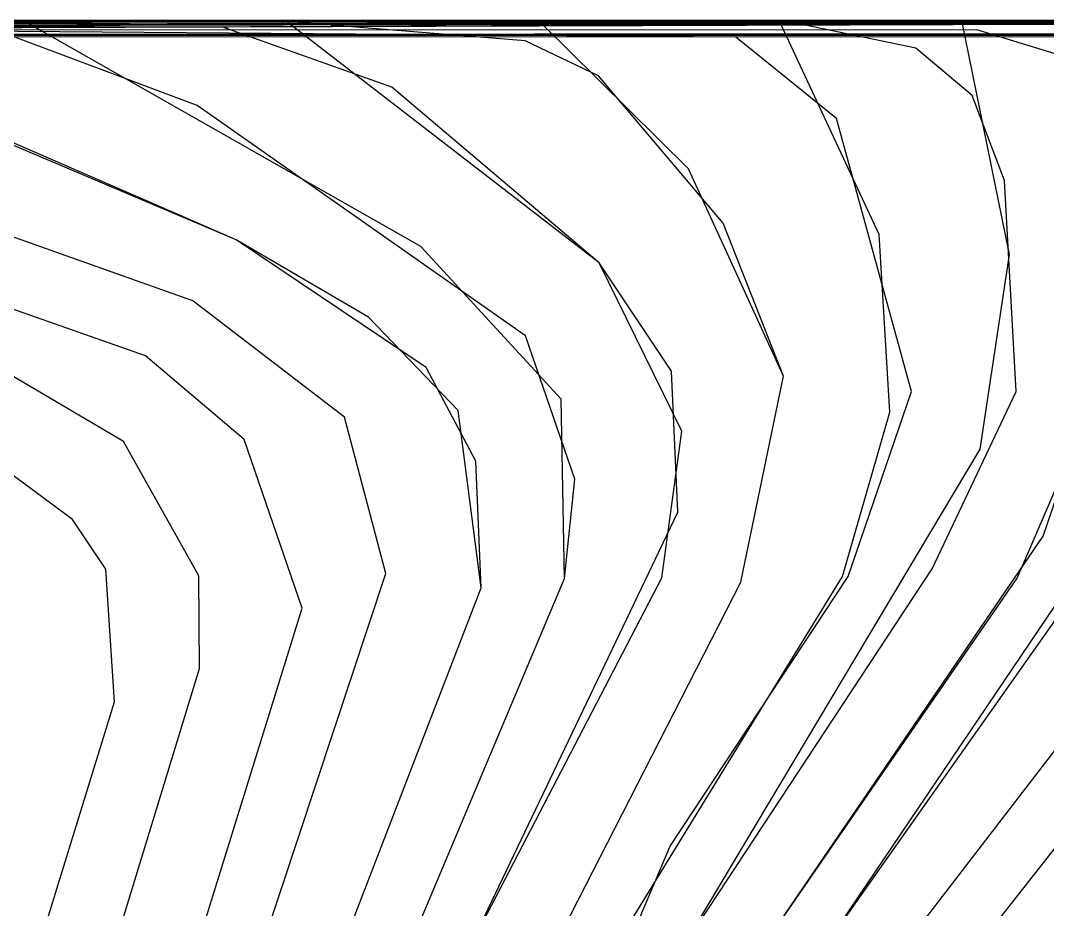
# Model space of a CAD drawing. Extents: x 104.513 to 104.5295, y 28.4567 to 28.4663.
# Drawn here: x 104.5160099 to 104.5164684, y 28.4659179 to 28.4663145 of the extents above; entities that cross this region are included whole.
import ezdxf

# ---------------------------------------------------------------- set-up
doc = ezdxf.new("R2010")
doc.units = 0
doc.header["$MEASUREMENT"] = 0
for name, color, linetype in [('Contour_Line_Intermediate', 7, 'Continuous'), ('Contour_Line_Major', 7, 'Continuous'), ('Contour_Line_Minor', 7, 'Continuous'), ('Iso-height_Area', 7, 'Continuous')]:
    doc.layers.add(name, color=color, linetype=linetype)

msp = doc.modelspace()

# ---------------------------------------------------------------- linework, layer by layer
at = {"layer": 'Contour_Line_Intermediate', "color": 0}
msp.add_polyline3d([(104.51508126, 28.46484438, 475), (104.51521859, 28.46487702, 475), (104.51546613, 28.4650208, 475), (104.515587, 28.46507199, 475), (104.51583156, 28.46510321, 475), (104.51616297, 28.46509945, 475), (104.51625366, 28.46512456, 475), (104.51630248, 28.4651615, 475), (104.51635408, 28.46529101, 475), (104.5163667, 28.46541571, 475), (104.51633172, 28.46556839, 475), (104.516234, 28.46581197, 475), (104.51624885, 28.46590252, 475), (104.51633146, 28.46606388, 475), (104.51635053, 28.46615582, 475), (104.51630812, 28.46624844, 475), (104.51624123, 28.46631454, 475)], dxfattribs=at)
at = {"layer": 'Contour_Line_Major', "color": 0}
for points in [[(104.51624838, 28.46548676, 480), (104.51621057, 28.46561202, 480), (104.51608445, 28.46581735, 480), (104.51608983, 28.4659046, 480), (104.51613572, 28.46605242, 480), (104.51610973, 28.46612754, 480), (104.51606567, 28.46616493, 480), (104.51593272, 28.46621163, 480), (104.5157757, 28.46623628, 480), (104.51563603, 28.46622701, 480), (104.51555201, 28.46618995, 480), (104.51546332, 28.46611067, 480), (104.51532812, 28.46591243, 480), (104.5150819, 28.46566118, 480)], [(104.5164838, 28.46539762, 470), (104.51638296, 28.46571299, 470), (104.51636983, 28.46579282, 470), (104.51640815, 28.46590631, 470), (104.51652678, 28.46606038, 470)]]:
    msp.add_polyline3d(points, dxfattribs=at)
at = {"layer": 'Contour_Line_Minor', "color": 0}
for points in [[(104.51508643, 28.46493623, 478), (104.51521908, 28.46496892, 478), (104.51542085, 28.46507182, 478), (104.51555148, 28.46512178, 478), (104.51571553, 28.46515454, 478), (104.51608421, 28.46519037, 478), (104.51620357, 28.46523125, 478), (104.51623964, 28.46527613, 478), (104.51629326, 28.46540155, 478), (104.51629244, 28.46548627, 478), (104.51625348, 28.4656116, 478), (104.51616245, 28.46577378, 478), (104.51614487, 28.46584627, 478), (104.51615079, 28.46589364, 478), (104.51621552, 28.46606146, 478), (104.51620523, 28.4661405, 478), (104.51616527, 28.46618213, 478), (104.51610623, 28.46621677, 478), (104.51587509, 28.46631454, 478)], [(104.51509311, 28.46478034, 473), (104.51521912, 28.46480361, 473), (104.51550249, 28.4649859, 473), (104.51563215, 28.46503479, 473), (104.51577058, 28.46505651, 473), (104.51589028, 28.46505875, 473), (104.51601366, 28.46504835, 473), (104.51620376, 28.4650082, 473), (104.51629395, 28.46502425, 473), (104.51634074, 28.46506463, 473), (104.51636941, 28.46510268, 473), (104.51639439, 28.4651843, 473), (104.51641574, 28.46531955, 473), (104.51641416, 28.46540192, 473), (104.51638089, 28.46554215, 473), (104.51629324, 28.46577588, 473), (104.51628697, 28.46583214, 473), (104.51630528, 28.46590053, 473), (104.51643839, 28.46612336, 473), (104.51645149, 28.46621017, 473), (104.51643015, 28.46631454, 473)], [(104.51510799, 28.46481226, 474), (104.51521599, 28.46483971, 474), (104.51546578, 28.46499532, 474), (104.51564014, 28.46506207, 474), (104.51586701, 28.46508242, 474), (104.51622317, 28.46505694, 474), (104.51630079, 28.46508131, 474), (104.51637657, 28.46523707, 474), (104.51639168, 28.46534596, 474), (104.51637699, 28.46548849, 474), (104.51627659, 28.46575004, 474), (104.51626162, 28.46582292, 474), (104.51627633, 28.46590267, 474), (104.51637682, 28.4660665, 474), (104.51639796, 28.46613985, 474), (104.51639327, 28.46621909, 474), (104.51634856, 28.46631454, 474)], [(104.51513345, 28.46490985, 477), (104.51521329, 28.46493839, 477), (104.51546565, 28.46507167, 477), (104.51558701, 28.46511111, 477), (104.51577137, 28.46514007, 477), (104.51612133, 28.46516141, 477), (104.51620643, 28.46519923, 477), (104.5162836, 28.46527828, 477), (104.51631571, 28.46539493, 477), (104.51630702, 28.46551227, 477), (104.5162849, 28.46559048, 477), (104.51619869, 28.46575333, 477), (104.51617597, 28.46582116, 477), (104.51618539, 28.46590561, 477), (104.51625278, 28.46606555, 477), (104.51625129, 28.46614558, 477), (104.51618862, 28.4662137, 477), (104.51601112, 28.46631454, 477)], [(104.51514418, 28.46488387, 476), (104.51521741, 28.46490734, 476), (104.51546523, 28.46504585, 476), (104.51557964, 28.46509055, 476), (104.51580016, 28.46512211, 476), (104.51613634, 28.46513103, 476), (104.51621269, 28.46514898, 476), (104.51627829, 28.46520302, 476), (104.51633046, 28.46531757, 476), (104.51634121, 28.46540532, 476), (104.51633324, 28.4654854, 476), (104.51630566, 28.46558726, 476), (104.51621269, 28.4657822, 476), (104.51620142, 28.4658367, 476), (104.51621069, 28.46590135, 476), (104.51629624, 28.46606585, 476), (104.5163051, 28.4661313, 476), (104.5162683, 28.46620637, 476), (104.51612806, 28.46631454, 476)], [(104.51532997, 28.46460655, 469), (104.51537774, 28.4647042, 469), (104.51545397, 28.46481426, 469), (104.51558139, 28.4649051, 469), (104.51575903, 28.46495564, 469), (104.51596296, 28.46495003, 469), (104.51611634, 28.46489882, 469), (104.51638971, 28.46472169, 469), (104.51650645, 28.46471656, 469), (104.51656182, 28.46475058, 469), (104.51658584, 28.46482362, 469), (104.51658407, 28.46486429, 469), (104.51651643, 28.46512304, 469), (104.51650454, 28.4654051, 469), (104.51640516, 28.46573149, 469), (104.5164019, 28.46581261, 469), (104.51643432, 28.46589772, 469), (104.51657321, 28.46607416, 469), (104.51661787, 28.46615065, 469), (104.51663578, 28.46622131, 469), (104.51663905, 28.46631454, 469)], [(104.51627141, 28.46548676, 479), (104.5162217, 28.46563386, 479), (104.51612911, 28.46578022, 479), (104.51611178, 28.46583318, 479), (104.51611861, 28.46590347, 479), (104.51617304, 28.46606778, 479), (104.51615458, 28.4661375, 479), (104.51608683, 28.46618942, 479), (104.51587647, 28.46626418, 479), (104.51572031, 28.46629107, 479), (104.5156326, 28.4662811, 479), (104.51555139, 28.46624557, 479), (104.51547876, 28.46618278, 479), (104.51530972, 28.46592721, 479), (104.5150749, 28.46567805, 479)], [(104.51622535, 28.46548676, 481), (104.51619993, 28.46558908, 481), (104.51604649, 28.46581603, 481), (104.51605005, 28.46589545, 481), (104.51608975, 28.46602536, 481), (104.51608946, 28.46606678, 481), (104.51605588, 28.46612668, 481), (104.51598839, 28.46616645, 481), (104.51584334, 28.46619991, 481), (104.51571911, 28.46620439, 481), (104.51562778, 28.46618731, 481), (104.51552052, 28.46612811, 481), (104.51534694, 28.46589828, 481), (104.51513387, 28.4656951, 481)], [(104.51620054, 28.46548676, 482), (104.51618235, 28.46557238, 482), (104.51613163, 28.46565665, 482), (104.51603795, 28.46576386, 482), (104.5160118, 28.465823, 482), (104.51602003, 28.46590735, 482), (104.5160519, 28.46601063, 482), (104.51604795, 28.46606976, 482), (104.51603306, 28.46609197, 482), (104.51595931, 28.46614649, 482), (104.51590439, 28.46616221, 482), (104.51579129, 28.46617706, 482), (104.5156619, 28.46616594, 482), (104.5155505, 28.46610692, 482), (104.51536787, 28.46588359, 482), (104.5151427, 28.46568149, 482)], [(104.51513733, 28.46470374, 471), (104.51522246, 28.46471735, 471), (104.51526996, 28.46474195, 471), (104.5154979, 28.46492249, 471), (104.51563258, 28.4649859, 471), (104.51570287, 28.46500085, 471), (104.51582582, 28.46501131, 471), (104.51598271, 28.46499961, 471), (104.51609805, 28.46496962, 471), (104.51630094, 28.46487611, 471), (104.51637723, 28.46485773, 471), (104.51644563, 28.46487791, 471), (104.51646564, 28.46493167, 471), (104.51645575, 28.46509252, 471), (104.51646488, 28.46538365, 471), (104.51635279, 28.46574362, 471), (104.51634668, 28.46582471, 471), (104.51636858, 28.46590068, 471), (104.51653729, 28.46615033, 471)], [(104.51512206, 28.46474056, 472), (104.51525223, 28.46477974, 472), (104.51554856, 28.46498188, 472), (104.51571129, 28.46502611, 472), (104.51596158, 28.46502858, 472), (104.51629464, 28.46494286, 472), (104.51636652, 28.46495857, 472), (104.51638909, 28.46498861, 472), (104.51640853, 28.46506752, 472), (104.51643576, 28.46524566, 472), (104.51644037, 28.46537509, 472), (104.5164184, 28.46548662, 472), (104.51633148, 28.46573481, 472), (104.51631717, 28.46581195, 472), (104.51634103, 28.46590076, 472), (104.51645493, 28.4660658, 472), (104.5164877, 28.46614195, 472)]]:
    msp.add_polyline3d(points, dxfattribs=at)
at = {"layer": 'Iso-height_Area', "color": 0}
msp.add_polyline3d([(104.51298237, 28.46159623, 323), (104.51298237, 28.46614898, 323), (104.51299065, 28.46622348, 323), (104.51301548, 28.46628143, 323), (104.51307342, 28.46630626, 323), (104.52871007, 28.46631454, 323), (104.52936401, 28.46630626, 323), (104.52942195, 28.46628143, 323), (104.52944679, 28.46622348, 323), (104.52945506, 28.46614898, 323), (104.52944679, 28.45680342, 323), (104.52942195, 28.45674547, 323), (104.52936401, 28.45672064, 323), (104.52928951, 28.45671236, 323), (104.51307342, 28.45672064, 323), (104.51301548, 28.45674547, 323), (104.51299065, 28.45680342, 323), (104.51298237, 28.45687792, 323), (104.51298237, 28.46159623, 323)], close=True, dxfattribs=at)
for points in [[(104.52928951, 28.45671236, 324), (104.51307342, 28.45672064, 324), (104.51301548, 28.45674547, 324), (104.51299065, 28.45680342, 324), (104.51298237, 28.45687792, 324), (104.51298248, 28.45777996, 324), (104.51300412, 28.45788408, 324), (104.51307412, 28.45798206, 324), (104.51309575, 28.4580736, 324), (104.51307282, 28.45812485, 324), (104.5130133, 28.45813756, 324), (104.51299297, 28.45815939, 324), (104.51298353, 28.45821351, 324), (104.51298237, 28.46159623, 324), (104.51298237, 28.46159623, 324), (104.51298237, 28.46614898, 324), (104.51299065, 28.46622348, 324), (104.51301548, 28.46628143, 324), (104.51307342, 28.46630626, 324), (104.52871007, 28.46631454, 324)], [(104.52928951, 28.45671236, 325), (104.51307342, 28.45672064, 325), (104.51301548, 28.45674547, 325), (104.51299065, 28.45680342, 325), (104.51298237, 28.45687792, 325), (104.51298328, 28.45769548, 325), (104.51301137, 28.45780125, 325), (104.51314115, 28.45799692, 325), (104.51323456, 28.4582202, 325), (104.51319684, 28.45825143, 325), (104.51302772, 28.45820401, 325), (104.51299971, 28.4582067, 325), (104.51298237, 28.45829222, 325), (104.51298237, 28.46159623, 325), (104.51298237, 28.46159623, 325), (104.51298237, 28.46614898, 325), (104.51299065, 28.46622348, 325), (104.51301548, 28.46628143, 325), (104.51307342, 28.46630626, 325), (104.52871007, 28.46631454, 325)], [(104.52928951, 28.45671236, 326), (104.51307342, 28.45672064, 326), (104.51301548, 28.45674547, 326), (104.51299065, 28.45680342, 326), (104.51298237, 28.45687792, 326), (104.51298237, 28.45753903, 326), (104.5129926, 28.45767582, 326), (104.51326393, 28.45812678, 326), (104.51339618, 28.45832659, 326), (104.5135005, 28.45845071, 326), (104.51350132, 28.45847585, 326), (104.51339653, 28.45844972, 326), (104.51306624, 28.45826881, 326), (104.51300149, 28.45826625, 326), (104.51298779, 28.45830578, 326), (104.51298237, 28.46159623, 326), (104.51298237, 28.46159623, 326), (104.51298237, 28.46614898, 326), (104.51299065, 28.46622348, 326), (104.51301548, 28.46628143, 326), (104.51307342, 28.46630626, 326), (104.52871007, 28.46631454, 326)], [(104.51298237, 28.46159623, 327), (104.51298237, 28.46614898, 327), (104.51299065, 28.46622348, 327), (104.51301548, 28.46628143, 327), (104.51307342, 28.46630626, 327), (104.52871007, 28.46631454, 327)], [(104.51298237, 28.46159623, 328), (104.51298237, 28.46614898, 328), (104.51299065, 28.46622348, 328), (104.51301548, 28.46628143, 328), (104.51307342, 28.46630626, 328), (104.52871007, 28.46631454, 328)], [(104.51298237, 28.46159623, 329), (104.51298237, 28.46614898, 329), (104.51299065, 28.46622348, 329), (104.51301548, 28.46628143, 329), (104.51307342, 28.46630626, 329), (104.52871007, 28.46631454, 329)], [(104.51298237, 28.46159623, 330), (104.51298237, 28.46614898, 330), (104.51299065, 28.46622348, 330), (104.51301548, 28.46628143, 330), (104.51307342, 28.46630626, 330), (104.52871007, 28.46631454, 330)], [(104.51298237, 28.46159623, 331), (104.51298237, 28.46614898, 331), (104.51299065, 28.46622348, 331), (104.51301548, 28.46628143, 331), (104.51307342, 28.46630626, 331), (104.52871007, 28.46631454, 331)], [(104.51298237, 28.46159623, 332), (104.51298237, 28.46614898, 332), (104.51299065, 28.46622348, 332), (104.51301548, 28.46628143, 332), (104.51307342, 28.46630626, 332), (104.52871007, 28.46631454, 332)], [(104.51298237, 28.46159623, 333), (104.51298237, 28.46614898, 333), (104.51299065, 28.46622348, 333), (104.51301548, 28.46628143, 333), (104.51307342, 28.46630626, 333), (104.52871007, 28.46631454, 333)], [(104.51298237, 28.46159623, 334), (104.51298237, 28.46614898, 334), (104.51299065, 28.46622348, 334), (104.51301548, 28.46628143, 334), (104.51307342, 28.46630626, 334), (104.52871007, 28.46631454, 334)], [(104.51298237, 28.46159623, 335), (104.51298237, 28.46614898, 335), (104.51299065, 28.46622348, 335), (104.51301548, 28.46628143, 335), (104.51307342, 28.46630626, 335), (104.52871007, 28.46631454, 335)], [(104.52928951, 28.46631454, 336), (104.51307342, 28.46630626, 336), (104.51301548, 28.46628143, 336), (104.51299065, 28.46622348, 336), (104.51298237, 28.46614898, 336), (104.51298237, 28.46159623, 336)], [(104.52928951, 28.46631454, 337), (104.51307342, 28.46630626, 337), (104.51301548, 28.46628143, 337), (104.51299065, 28.46622348, 337), (104.51298237, 28.46614898, 337), (104.51298237, 28.46159623, 337)], [(104.52928951, 28.46631454, 338), (104.51307342, 28.46630626, 338), (104.51301548, 28.46628143, 338), (104.51299065, 28.46622348, 338), (104.51298237, 28.46614898, 338), (104.51298237, 28.46159623, 338)], [(104.52928951, 28.46631454, 339), (104.51307342, 28.46630626, 339), (104.51301548, 28.46628143, 339), (104.51299065, 28.46622348, 339), (104.51298237, 28.46614898, 339), (104.51298237, 28.46159623, 339)], [(104.52928951, 28.46631454, 340), (104.51307342, 28.46630626, 340), (104.51301548, 28.46628143, 340), (104.51299065, 28.46622348, 340), (104.51298237, 28.46614898, 340), (104.51298237, 28.46159623, 340)], [(104.52928951, 28.46631454, 341), (104.51307342, 28.46630626, 341), (104.51301548, 28.46628143, 341), (104.51299065, 28.46622348, 341), (104.51298237, 28.46614898, 341), (104.51298237, 28.46159623, 341)], [(104.52928951, 28.46631454, 342), (104.51307342, 28.46630626, 342), (104.51301548, 28.46628143, 342), (104.51299065, 28.46622348, 342), (104.51298237, 28.46614898, 342), (104.51298237, 28.46159623, 342)], [(104.52928951, 28.46631454, 343), (104.51307342, 28.46630626, 343), (104.51301548, 28.46628143, 343), (104.51299065, 28.46622348, 343), (104.51298237, 28.46614898, 343), (104.51298237, 28.46159623, 343)], [(104.52928951, 28.46631454, 344), (104.51307342, 28.46630626, 344), (104.51301548, 28.46628143, 344), (104.51299065, 28.46622348, 344), (104.51298237, 28.46614898, 344), (104.51298237, 28.46159623, 344)], [(104.52928951, 28.46631454, 345), (104.51307342, 28.46630626, 345), (104.51301548, 28.46628143, 345), (104.51299065, 28.46622348, 345), (104.51298237, 28.46614898, 345), (104.51298237, 28.46159623, 345)], [(104.52928951, 28.46631454, 346), (104.51307342, 28.46630626, 346), (104.51301548, 28.46628143, 346), (104.51299065, 28.46622348, 346), (104.51298237, 28.46614898, 346), (104.51298237, 28.46159623, 346)], [(104.52928951, 28.46631454, 347), (104.51307342, 28.46630626, 347), (104.51301548, 28.46628143, 347), (104.51299065, 28.46622348, 347), (104.51298237, 28.46614898, 347), (104.51298237, 28.46159623, 347)], [(104.52928951, 28.46631454, 348), (104.51307342, 28.46630626, 348), (104.51301548, 28.46628143, 348), (104.51299065, 28.46622348, 348), (104.51298237, 28.46614898, 348), (104.51298237, 28.46159623, 348)], [(104.52928951, 28.46631454, 349), (104.51307342, 28.46630626, 349), (104.51301548, 28.46628143, 349), (104.51299065, 28.46622348, 349), (104.51298237, 28.46614898, 349), (104.51298237, 28.46159623, 349)], [(104.52928951, 28.46631454, 350), (104.51307342, 28.46630626, 350), (104.51301548, 28.46628143, 350), (104.51299065, 28.46622348, 350), (104.51298237, 28.46614898, 350), (104.51298237, 28.46159623, 350)], [(104.52928951, 28.46631454, 351), (104.51307342, 28.46630626, 351), (104.51301548, 28.46628143, 351), (104.51299065, 28.46622348, 351), (104.51298237, 28.46614898, 351), (104.51298237, 28.46159623, 351)], [(104.52928951, 28.46631454, 352), (104.51307342, 28.46630626, 352), (104.51301548, 28.46628143, 352), (104.51299065, 28.46622348, 352), (104.51298237, 28.46614898, 352), (104.51298237, 28.46159623, 352)], [(104.52928951, 28.46631454, 353), (104.51307342, 28.46630626, 353), (104.51301548, 28.46628143, 353), (104.51299065, 28.46622348, 353), (104.51298237, 28.46614898, 353), (104.51298237, 28.46159623, 353)], [(104.52928951, 28.46631454, 354), (104.51307342, 28.46630626, 354), (104.51301548, 28.46628143, 354), (104.51299065, 28.46622348, 354), (104.51298237, 28.46614898, 354), (104.51298237, 28.46159623, 354)], [(104.52928951, 28.46631454, 355), (104.51307342, 28.46630626, 355), (104.51301548, 28.46628143, 355), (104.51299065, 28.46622348, 355), (104.51298237, 28.46614898, 355), (104.51298237, 28.46159623, 355)], [(104.52928951, 28.46631454, 356), (104.51307342, 28.46630626, 356), (104.51301548, 28.46628143, 356), (104.51299065, 28.46622348, 356), (104.51298237, 28.46614898, 356), (104.51298237, 28.46159623, 356)], [(104.52928951, 28.46631454, 357), (104.51307342, 28.46630626, 357), (104.51301548, 28.46628143, 357), (104.51299065, 28.46622348, 357), (104.51298237, 28.46614898, 357), (104.51298237, 28.46159623, 357)], [(104.52928951, 28.46631454, 358), (104.51307342, 28.46630626, 358), (104.51301548, 28.46628143, 358), (104.51299065, 28.46622348, 358), (104.51298237, 28.46614898, 358), (104.51298237, 28.46159623, 358)], [(104.52928951, 28.46631454, 359), (104.51307342, 28.46630626, 359), (104.51301548, 28.46628143, 359), (104.51299065, 28.46622348, 359), (104.51298237, 28.46614898, 359), (104.51298237, 28.46159623, 359)], [(104.52928951, 28.46631454, 360), (104.51307342, 28.46630626, 360), (104.51301548, 28.46628143, 360), (104.51299065, 28.46622348, 360), (104.51298237, 28.46614898, 360), (104.51298237, 28.46159623, 360)], [(104.5292846, 28.46631454, 361), (104.51307342, 28.46630626, 361), (104.51301548, 28.46628143, 361), (104.51299065, 28.46622348, 361), (104.51298237, 28.46614898, 361), (104.51298237, 28.46159623, 361)], [(104.52878954, 28.46631454, 362), (104.51307342, 28.46630626, 362), (104.51301548, 28.46628143, 362), (104.51299065, 28.46622348, 362), (104.51298237, 28.46614898, 362), (104.51298237, 28.46159623, 362)], [(104.52870949, 28.46631454, 363), (104.51307342, 28.46630626, 363), (104.51301548, 28.46628143, 363), (104.51299065, 28.46622348, 363), (104.51298237, 28.46614898, 363), (104.51298237, 28.46159623, 363)], [(104.52870629, 28.46631454, 364), (104.51307342, 28.46630626, 364), (104.51301548, 28.46628143, 364), (104.51299065, 28.46622348, 364), (104.51298237, 28.46614898, 364), (104.51298237, 28.46159623, 364)], [(104.52870308, 28.46631454, 365), (104.51307342, 28.46630626, 365), (104.51301548, 28.46628143, 365), (104.51299065, 28.46622348, 365), (104.51298237, 28.46614898, 365), (104.51298237, 28.46159623, 365)], [(104.52862567, 28.46631454, 366), (104.51307342, 28.46630626, 366), (104.51301548, 28.46628143, 366), (104.51299065, 28.46622348, 366), (104.51298237, 28.46614898, 366), (104.51298237, 28.46159623, 366)], [(104.52862297, 28.46631454, 367), (104.51307342, 28.46630626, 367), (104.51301548, 28.46628143, 367), (104.51299065, 28.46622348, 367), (104.51298237, 28.46614898, 367), (104.51298237, 28.46159623, 367)], [(104.52862026, 28.46631454, 368), (104.51307342, 28.46630626, 368), (104.51301548, 28.46628143, 368), (104.51299065, 28.46622348, 368), (104.51298237, 28.46614898, 368), (104.51298237, 28.46159623, 368)], [(104.52854311, 28.46631454, 369), (104.51307342, 28.46630626, 369), (104.51301548, 28.46628143, 369), (104.51299065, 28.46622348, 369), (104.51298237, 28.46614898, 369), (104.51298237, 28.45960984, 369)], [(104.52854051, 28.46631454, 370), (104.51307342, 28.46630626, 370), (104.51301548, 28.46628143, 370), (104.51299065, 28.46622348, 370), (104.51298237, 28.46614898, 370), (104.51298237, 28.45969603, 370)], [(104.52853791, 28.46631454, 371), (104.51307342, 28.46630626, 371), (104.51301548, 28.46628143, 371), (104.51299065, 28.46622348, 371), (104.51298237, 28.46614898, 371), (104.51298237, 28.45977567, 371)], [(104.52846075, 28.46631454, 372), (104.51307342, 28.46630626, 372), (104.51301548, 28.46628143, 372), (104.51299065, 28.46622348, 372), (104.51298237, 28.46614898, 372), (104.51298237, 28.45977885, 372)], [(104.52845798, 28.46631454, 373), (104.51307342, 28.46630626, 373), (104.51301548, 28.46628143, 373), (104.51299065, 28.46622348, 373), (104.51298237, 28.46614898, 373), (104.51298237, 28.45978204, 373)], [(104.52845522, 28.46631454, 374), (104.51307342, 28.46630626, 374), (104.51301548, 28.46628143, 374), (104.51299065, 28.46622348, 374), (104.51298237, 28.46614898, 374), (104.51298237, 28.45985923, 374)], [(104.52771469, 28.46631454, 375), (104.51307342, 28.46630626, 375), (104.51301548, 28.46628143, 375), (104.51299065, 28.46622348, 375), (104.51298237, 28.46614898, 375), (104.51298237, 28.45986155, 375)], [(104.52762876, 28.46631454, 376), (104.51314792, 28.46631454, 376), (104.51307342, 28.46630626, 376), (104.51301548, 28.46628143, 376), (104.51299065, 28.46622348, 376), (104.51298237, 28.46614898, 376), (104.51298237, 28.45986387, 376)], [(104.52754903, 28.46631454, 377), (104.51314792, 28.46631454, 377), (104.51307342, 28.46630626, 377), (104.51301548, 28.46628143, 377), (104.51299065, 28.46622348, 377), (104.51298237, 28.46614898, 377), (104.51299067, 28.45980973, 377)], [(104.5275451, 28.46631454, 378), (104.51314792, 28.46631454, 378), (104.51307342, 28.46630626, 378), (104.51301548, 28.46628143, 378), (104.51299065, 28.46622348, 378), (104.51298237, 28.46614898, 378), (104.51298237, 28.45994263, 378)], [(104.52746706, 28.46631454, 379), (104.51314792, 28.46631454, 379), (104.51307342, 28.46630626, 379), (104.51301548, 28.46628143, 379), (104.51299065, 28.46622348, 379), (104.51298237, 28.46614898, 379), (104.51298237, 28.45994457, 379)], [(104.52746403, 28.46631454, 380), (104.51307342, 28.46630626, 380), (104.51301548, 28.46628143, 380), (104.51299065, 28.46622348, 380), (104.51298237, 28.46614898, 380), (104.51298237, 28.46159623, 380)], [(104.52746099, 28.46631454, 381), (104.51307342, 28.46630626, 381), (104.51301548, 28.46628143, 381), (104.51299065, 28.46622348, 381), (104.51298237, 28.46614898, 381), (104.51298237, 28.46159623, 381)], [(104.52738368, 28.46631454, 382), (104.51307342, 28.46630626, 382), (104.51301548, 28.46628143, 382), (104.51299065, 28.46622348, 382), (104.51298237, 28.46614898, 382), (104.51298237, 28.46159623, 382)], [(104.52738097, 28.46631454, 383), (104.51307342, 28.46630626, 383), (104.51301548, 28.46628143, 383), (104.51299065, 28.46622348, 383), (104.51298237, 28.46614898, 383), (104.51298237, 28.46159623, 383)], [(104.52737825, 28.46631454, 384), (104.51307342, 28.46630626, 384), (104.51301548, 28.46628143, 384), (104.51299065, 28.46622348, 384), (104.51298237, 28.46614898, 384), (104.51298237, 28.46159623, 384)], [(104.52572989, 28.46631454, 385), (104.51307342, 28.46630626, 385), (104.51301548, 28.46628143, 385), (104.51299065, 28.46622348, 385), (104.51298237, 28.46614898, 385), (104.51298237, 28.46159623, 385)], [(104.52572612, 28.46631454, 386), (104.51307342, 28.46630626, 386), (104.51301548, 28.46628143, 386), (104.51299065, 28.46622348, 386), (104.51298237, 28.46614898, 386), (104.51298237, 28.46159623, 386)], [(104.52572236, 28.46631454, 387), (104.51307342, 28.46630626, 387), (104.51301548, 28.46628143, 387), (104.51299065, 28.46622348, 387), (104.51298237, 28.46614898, 387), (104.51298237, 28.46159623, 387)], [(104.5256453, 28.46631454, 388), (104.51307342, 28.46630626, 388), (104.51301548, 28.46628143, 388), (104.51299065, 28.46622348, 388), (104.51298237, 28.46614898, 388), (104.51298237, 28.46159623, 388)], [(104.52564294, 28.46631454, 389), (104.51307342, 28.46630626, 389), (104.51301548, 28.46628143, 389), (104.51299065, 28.46622348, 389), (104.51298237, 28.46614898, 389), (104.51298237, 28.46159623, 389)], [(104.52564058, 28.46631454, 390), (104.51307342, 28.46630626, 390), (104.51301548, 28.46628143, 390), (104.51299065, 28.46622348, 390), (104.51298237, 28.46614898, 390), (104.51298237, 28.46159623, 390)], [(104.52556382, 28.46631454, 391), (104.51307342, 28.46630626, 391), (104.51301548, 28.46628143, 391), (104.51299065, 28.46622348, 391), (104.51298237, 28.46614898, 391), (104.51298237, 28.46159623, 391)], [(104.52556174, 28.46631454, 392), (104.51307342, 28.46630626, 392), (104.51301548, 28.46628143, 392), (104.51299065, 28.46622348, 392), (104.51298237, 28.46614898, 392), (104.51298237, 28.46159623, 392)], [(104.52555967, 28.46631454, 393), (104.51307342, 28.46630626, 393), (104.51301548, 28.46628143, 393), (104.51299065, 28.46622348, 393), (104.51298237, 28.46614898, 393), (104.51298237, 28.46159623, 393)], [(104.52555759, 28.46631454, 394), (104.51307342, 28.46630626, 394), (104.51301548, 28.46628143, 394), (104.51299065, 28.46622348, 394), (104.51298237, 28.46614898, 394), (104.51298237, 28.46159623, 394)], [(104.525481, 28.46631454, 395), (104.51307342, 28.46630626, 395), (104.51301548, 28.46628143, 395), (104.51299065, 28.46622348, 395), (104.51298237, 28.46614898, 395), (104.51298237, 28.46159623, 395)], [(104.52547888, 28.46631454, 396), (104.51307342, 28.46630626, 396), (104.51301548, 28.46628143, 396), (104.51299065, 28.46622348, 396), (104.51298237, 28.46614898, 396), (104.51298237, 28.46159623, 396)], [(104.52547676, 28.46631454, 397), (104.51307342, 28.46630626, 397), (104.51301548, 28.46628143, 397), (104.51299065, 28.46622348, 397), (104.51298237, 28.46614898, 397), (104.51298237, 28.46159623, 397)], [(104.52547463, 28.46631454, 398), (104.51307342, 28.46630626, 398), (104.51301548, 28.46628143, 398), (104.51299065, 28.46622348, 398), (104.51298237, 28.46614898, 398), (104.51298237, 28.46159623, 398)], [(104.52539788, 28.46631454, 399), (104.51307342, 28.46630626, 399), (104.51301548, 28.46628143, 399), (104.51299065, 28.46622348, 399), (104.51298237, 28.46614898, 399), (104.51298237, 28.46159623, 399)], [(104.52539548, 28.46631454, 400), (104.51307342, 28.46630626, 400), (104.51301548, 28.46628143, 400), (104.51299065, 28.46622348, 400), (104.51298237, 28.46614898, 400), (104.51298237, 28.46159623, 400)], [(104.52539308, 28.46631454, 401), (104.51307342, 28.46630626, 401), (104.51301548, 28.46628143, 401), (104.51299065, 28.46622348, 401), (104.51298237, 28.46614898, 401), (104.51298237, 28.46159623, 401)], [(104.52531311, 28.46631454, 403), (104.51307342, 28.46630626, 403), (104.51301548, 28.46628143, 403), (104.51299065, 28.46622348, 403), (104.51298237, 28.46614898, 403), (104.51298237, 28.46159623, 403)], [(104.52531005, 28.46631454, 404), (104.51307342, 28.46630626, 404), (104.51301548, 28.46628143, 404), (104.51299065, 28.46622348, 404), (104.51298237, 28.46614898, 404), (104.51298237, 28.46159623, 404)], [(104.52523197, 28.46631454, 405), (104.51307342, 28.46630626, 405), (104.51301548, 28.46628143, 405), (104.51299065, 28.46622348, 405), (104.51298237, 28.46614898, 405), (104.51298237, 28.46159623, 405)], [(104.52522722, 28.46631454, 406), (104.51307342, 28.46630626, 406), (104.51301548, 28.46628143, 406), (104.51299065, 28.46622348, 406), (104.51298237, 28.46614898, 406), (104.51298237, 28.46159623, 406)], [(104.52498206, 28.46631454, 408), (104.51307342, 28.46630626, 408), (104.51301548, 28.46628143, 408), (104.51299065, 28.46622348, 408), (104.51298237, 28.46614898, 408), (104.51298237, 28.46159623, 408)], [(104.52489858, 28.46631454, 409), (104.51307342, 28.46630626, 409), (104.51301548, 28.46628143, 409), (104.51299065, 28.46622348, 409), (104.51298237, 28.46614898, 409), (104.51298237, 28.46159623, 409)], [(104.52481811, 28.46631454, 410), (104.51307342, 28.46630626, 410), (104.51301548, 28.46628143, 410), (104.51299065, 28.46622348, 410), (104.51298237, 28.46614898, 410), (104.51298237, 28.46159623, 410)], [(104.52481383, 28.46631454, 411), (104.51307342, 28.46630626, 411), (104.51301548, 28.46628143, 411), (104.51299065, 28.46622348, 411), (104.51298237, 28.46614898, 411), (104.51298237, 28.46159623, 411)], [(104.52341012, 28.46631454, 412), (104.51314792, 28.46631454, 412), (104.51307342, 28.46630626, 412), (104.51301548, 28.46628143, 412), (104.51299065, 28.46622348, 412), (104.51298237, 28.46614898, 412), (104.51298237, 28.46159623, 412)], [(104.52332556, 28.46631454, 413), (104.51314792, 28.46631454, 413), (104.51307342, 28.46630626, 413), (104.51301548, 28.46628143, 413), (104.51299065, 28.46622348, 413), (104.51298237, 28.46614898, 413), (104.51298237, 28.46162549, 413)], [(104.52324318, 28.46631454, 414), (104.51314792, 28.46631454, 414), (104.51307342, 28.46630626, 414), (104.51301548, 28.46628143, 414), (104.51299065, 28.46622348, 414), (104.51298237, 28.46614898, 414), (104.51298237, 28.46162821, 414)], [(104.5231615, 28.46631454, 415), (104.51314792, 28.46631454, 415), (104.51307342, 28.46630626, 415), (104.51301548, 28.46628143, 415), (104.51299065, 28.46622348, 415), (104.51298237, 28.46614898, 415), (104.51298385, 28.46169122, 415)], [(104.52308013, 28.46631454, 416), (104.51314792, 28.46631454, 416), (104.51307342, 28.46630626, 416), (104.51301548, 28.46628143, 416), (104.51299065, 28.46622348, 416), (104.51298237, 28.46614898, 416), (104.51298237, 28.46176511, 416)], [(104.52307328, 28.46631454, 417), (104.51314792, 28.46631454, 417), (104.51307342, 28.46630626, 417), (104.51301548, 28.46628143, 417), (104.51299065, 28.46622348, 417), (104.51298237, 28.46614898, 417), (104.51298237, 28.46176722, 417)], [(104.52299132, 28.46631454, 418), (104.51314792, 28.46631454, 418), (104.51307342, 28.46630626, 418), (104.51301548, 28.46628143, 418), (104.51299065, 28.46622348, 418), (104.51298237, 28.46614898, 418), (104.51298659, 28.46171063, 418)], [(104.52290819, 28.46631454, 419), (104.51314792, 28.46631454, 419), (104.51307342, 28.46630626, 419), (104.51301548, 28.46628143, 419), (104.51299065, 28.46622348, 419), (104.51298237, 28.46614898, 419), (104.51298382, 28.46177408, 419)], [(104.52282038, 28.46631397, 420), (104.51314792, 28.46631454, 420), (104.51307342, 28.46630626, 420), (104.51301548, 28.46628143, 420), (104.51299065, 28.46622348, 420), (104.51298237, 28.46614898, 420), (104.51298607, 28.46178028, 420)], [(104.52273016, 28.46631285, 421), (104.51314792, 28.46631454, 421), (104.51307342, 28.46630626, 421), (104.51301548, 28.46628143, 421), (104.51299065, 28.46622348, 421), (104.51298237, 28.46614898, 421), (104.51298237, 28.4618498, 421)], [(104.52264752, 28.46631258, 422), (104.51314792, 28.46631454, 422), (104.51307342, 28.46630626, 422), (104.51301548, 28.46628143, 422), (104.51299065, 28.46622348, 422), (104.51298237, 28.46614898, 422), (104.51298237, 28.46185177, 422)], [(104.52256916, 28.46631322, 423), (104.51314792, 28.46631454, 423), (104.51307342, 28.46630626, 423), (104.51301548, 28.46628143, 423), (104.51299065, 28.46622348, 423), (104.51298237, 28.46614898, 423), (104.51298356, 28.46185631, 423)], [(104.52254992, 28.46631396, 424), (104.51314792, 28.46631454, 424), (104.51307342, 28.46630626, 424), (104.51301548, 28.46628143, 424), (104.51299065, 28.46622348, 424), (104.51298237, 28.46614898, 424), (104.51298613, 28.46186381, 424)], [(104.52241365, 28.46631454, 425), (104.51314792, 28.46631454, 425), (104.51307342, 28.46630626, 425), (104.51301548, 28.46628143, 425), (104.51299065, 28.46622348, 425), (104.51298237, 28.46614898, 425), (104.5129887, 28.46187132, 425)], [(104.5224058, 28.46631354, 426), (104.51314792, 28.46631454, 426), (104.51307342, 28.46630626, 426), (104.51301548, 28.46628143, 426), (104.51299065, 28.46622348, 426), (104.51298237, 28.46614898, 426), (104.51298269, 28.46193665, 426)], [(104.52232957, 28.46631454, 427), (104.51314792, 28.46631454, 427), (104.51307342, 28.46630626, 427), (104.51301548, 28.46628143, 427), (104.51299065, 28.46622348, 427), (104.51298237, 28.46614898, 427), (104.51298563, 28.46194628, 427)], [(104.52232038, 28.46631293, 428), (104.51314792, 28.46631454, 428), (104.51307342, 28.46630626, 428), (104.51301548, 28.46628143, 428), (104.51299065, 28.46622348, 428), (104.51298237, 28.46614898, 428), (104.51298857, 28.46195591, 428)], [(104.5222459, 28.46631454, 429), (104.51314792, 28.46631454, 429), (104.51307342, 28.46630626, 429), (104.51301548, 28.46628143, 429), (104.51299065, 28.46622348, 429), (104.51298237, 28.46614898, 429), (104.51298417, 28.46202514, 429)], [(104.52223584, 28.46631239, 430), (104.51314792, 28.46631454, 430), (104.51307342, 28.46630626, 430), (104.51301548, 28.46628143, 430), (104.51299065, 28.46622348, 430), (104.51298237, 28.46614898, 430), (104.51298703, 28.46203583, 430)], [(104.52216279, 28.46631454, 431), (104.51314792, 28.46631454, 431), (104.51307342, 28.46630626, 431), (104.51301548, 28.46628143, 431), (104.51299065, 28.46622348, 431), (104.51298237, 28.46614898, 431), (104.51299059, 28.4620544, 431)], [(104.52215284, 28.46631209, 432), (104.51314792, 28.46631454, 432), (104.51307342, 28.46630626, 432), (104.51301548, 28.46628143, 432), (104.51299065, 28.46622348, 432), (104.51298237, 28.46614898, 432), (104.5129864, 28.46211754, 432)], [(104.52208042, 28.46631454, 433), (104.51314792, 28.46631454, 433), (104.51307342, 28.46630626, 433), (104.51301548, 28.46628143, 433), (104.51299065, 28.46622348, 433), (104.51298237, 28.46614898, 433), (104.5129885, 28.46213606, 433)], [(104.52207162, 28.46631225, 434), (104.51314792, 28.46631454, 434), (104.51307342, 28.46630626, 434), (104.51301548, 28.46628143, 434), (104.51299065, 28.46622348, 434), (104.51298237, 28.46614898, 434), (104.51298613, 28.46219941, 434)], [(104.52199866, 28.46631454, 435), (104.51314792, 28.46631454, 435), (104.51307342, 28.46630626, 435), (104.51301548, 28.46628143, 435), (104.51299065, 28.46622348, 435), (104.51298237, 28.46614898, 435), (104.51298715, 28.46221732, 435)], [(104.52199211, 28.46631307, 436), (104.51314792, 28.46631454, 436), (104.51307342, 28.46630626, 436), (104.51301548, 28.46628143, 436), (104.51299065, 28.46622348, 436), (104.51298237, 28.46614898, 436), (104.51298604, 28.4622821, 436)], [(104.52042913, 28.46631454, 437), (104.51314792, 28.46631454, 437), (104.51307342, 28.46630626, 437), (104.51301548, 28.46628143, 437), (104.51299065, 28.46622348, 437), (104.51298237, 28.46614898, 437), (104.51298785, 28.46230238, 437)], [(104.52018326, 28.46631454, 438), (104.51314792, 28.46631454, 438), (104.51307342, 28.46630626, 438), (104.51301548, 28.46628143, 438), (104.51299065, 28.46622348, 438), (104.51298237, 28.46614898, 438), (104.51298645, 28.46236761, 438)], [(104.5201002, 28.46631454, 439), (104.51314792, 28.46631454, 439), (104.51307342, 28.46630626, 439), (104.51301548, 28.46628143, 439), (104.51299065, 28.46622348, 439), (104.51298237, 28.46614898, 439), (104.51298237, 28.4625108, 439)], [(104.52015368, 28.46630674, 440), (104.51811456, 28.46631454, 440), (104.51811456, 28.46631454, 440), (104.51314792, 28.46631454, 440), (104.51307342, 28.46630626, 440), (104.51301548, 28.46628143, 440), (104.51299065, 28.46622348, 440), (104.51298237, 28.46614898, 440), (104.51298237, 28.4625908, 440)], [(104.52001486, 28.46631454, 441), (104.51786623, 28.46631454, 441), (104.51786623, 28.46631454, 441), (104.51314792, 28.46631454, 441), (104.51307342, 28.46630626, 441), (104.51301548, 28.46628143, 441), (104.51299065, 28.46622348, 441), (104.51298237, 28.46614898, 441), (104.51298237, 28.46259664, 441)], [(104.52001043, 28.46631454, 442), (104.51778346, 28.46631454, 442), (104.51778346, 28.46631454, 442), (104.51314792, 28.46631454, 442), (104.51307342, 28.46630626, 442), (104.51301548, 28.46628143, 442), (104.51299065, 28.46622348, 442), (104.51298237, 28.46614898, 442), (104.51298467, 28.46261082, 442)], [(104.52004194, 28.46629823, 443), (104.51993224, 28.46631454, 443), (104.51770068, 28.46631454, 443), (104.51770068, 28.46631454, 443), (104.51314792, 28.46631454, 443), (104.51307342, 28.46630626, 443), (104.51301548, 28.46628143, 443), (104.51299065, 28.46622348, 443), (104.51298237, 28.46614898, 443), (104.51298398, 28.46269085, 443)], [(104.52001496, 28.46628986, 444), (104.51998773, 28.46630634, 444), (104.51869401, 28.46631454, 444), (104.51869401, 28.46631454, 444), (104.51314792, 28.46631454, 444), (104.51307342, 28.46630626, 444), (104.51301548, 28.46628143, 444), (104.51299065, 28.46622348, 444), (104.51298237, 28.46614898, 444), (104.51298373, 28.46277241, 444)], [(104.52539057, 28.46631446, 402), (104.51307342, 28.46630626, 402), (104.51301548, 28.46628143, 402), (104.51299065, 28.46622348, 402), (104.51298237, 28.46614898, 402), (104.51298237, 28.46159623, 402)], [(104.51701059, 28.4646267, 453), (104.51704275, 28.46469132, 453), (104.51706192, 28.46477288, 453), (104.51705715, 28.46489487, 453), (104.51702632, 28.46497364, 453), (104.51692994, 28.46512335, 453), (104.51688743, 28.46522476, 453), (104.51683079, 28.46548662, 453), (104.51682306, 28.46560721, 453), (104.51684276, 28.465697, 453), (104.51688183, 28.46577441, 453), (104.51712892, 28.46606643, 453), (104.51715972, 28.46614541, 453), (104.51717258, 28.46623176, 453), (104.51717258, 28.46623176, 453), (104.51716217, 28.46630819, 453), (104.5170353, 28.46631454, 453), (104.51307342, 28.46630626, 453)], [(104.51693424, 28.46456144, 454), (104.51699966, 28.46465894, 454), (104.5170335, 28.46474859, 454), (104.51703702, 28.4648583, 454), (104.51700686, 28.46495366, 454), (104.5168716, 28.46519227, 454), (104.51680461, 28.46551332, 454), (104.5168017, 28.46563974, 454), (104.51683356, 28.46573663, 454), (104.51686597, 28.46579152, 454), (104.5170375, 28.46598388, 454), (104.51711362, 28.4661032, 454), (104.51713705, 28.46617857, 454), (104.51714487, 28.46631454, 454), (104.51714487, 28.46631454, 454), (104.51307342, 28.46630626, 454)], [(104.51691773, 28.4645744, 455), (104.51697657, 28.46465896, 455), (104.5170055, 28.46474489, 455), (104.51700645, 28.46487084, 455), (104.51696849, 28.46497253, 455), (104.516876, 28.46512038, 455), (104.51684405, 28.46520376, 455), (104.51678385, 28.46550713, 455), (104.51677579, 28.46562581, 455), (104.51678895, 28.46570084, 455), (104.51681915, 28.46576845, 455), (104.51706531, 28.46606869, 455), (104.51710231, 28.46615868, 455), (104.51711701, 28.46631454, 455), (104.51711701, 28.46631454, 455), (104.51307342, 28.46630626, 455)], [(104.51718956, 28.46457108, 445), (104.51723667, 28.4646564, 445), (104.51727536, 28.46480151, 445), (104.51726686, 28.46496046, 445), (104.51722514, 28.46506026, 445), (104.51710937, 28.46525636, 445), (104.51705343, 28.46538868, 445), (104.51701984, 28.46549761, 445), (104.51701949, 28.46558071, 445), (104.51705852, 28.46568019, 445), (104.51733819, 28.46597722, 445), (104.51739585, 28.46606597, 445), (104.51742873, 28.46615699, 445), (104.51745254, 28.46631454, 445), (104.51745254, 28.46631454, 445), (104.51314792, 28.46631454, 445)], [(104.51716368, 28.46457712, 446), (104.51721205, 28.46465823, 446), (104.51725076, 28.46482657, 446), (104.51724079, 28.46494621, 446), (104.51721889, 28.46500943, 446), (104.51704405, 28.4653293, 446), (104.51699475, 28.46548626, 446), (104.51698847, 28.46556701, 446), (104.51701368, 28.46565315, 446), (104.5170722, 28.46574116, 446), (104.51727745, 28.46595231, 446), (104.51733744, 28.46603223, 446), (104.5173821, 28.46614336, 446), (104.51740227, 28.46631454, 446), (104.51740227, 28.46631454, 446), (104.51314792, 28.46631454, 446)], [(104.51713858, 28.46458028, 447), (104.51718438, 28.46466062, 447), (104.51721807, 28.46477055, 447), (104.51721592, 28.46492832, 447), (104.51718932, 28.46500596, 447), (104.51703594, 28.46527206, 447), (104.51696935, 28.46547453, 447), (104.51695607, 28.46557725, 447), (104.51703046, 28.46573251, 447), (104.51725886, 28.46597397, 447), (104.51731727, 28.46606462, 447), (104.51734635, 28.46615658, 447), (104.51735744, 28.46630241, 447), (104.51735744, 28.46630241, 447), (104.51728435, 28.46631454, 447), (104.51314792, 28.46631454, 447)], [(104.51710105, 28.46456715, 448), (104.51715541, 28.46465772, 448), (104.51719501, 28.46480288, 448), (104.5171898, 28.46491721, 448), (104.5171489, 28.46502397, 448), (104.51701579, 28.46524916, 448), (104.51694571, 28.4654687, 448), (104.51693629, 28.46557972, 448), (104.51695267, 28.46565335, 448), (104.51700008, 28.46573105, 448), (104.51723779, 28.46599225, 448), (104.51728655, 28.46606609, 448), (104.51731568, 28.46618182, 448), (104.51732228, 28.46631454, 448), (104.51732228, 28.46631454, 448), (104.51314792, 28.46631454, 448)], [(104.51700487, 28.46448781, 449), (104.51713188, 28.46465854, 449), (104.51716666, 28.46478482, 449), (104.51716416, 28.46490802, 449), (104.51713111, 28.4650023, 449), (104.51703382, 28.46515004, 449), (104.51697899, 28.46527018, 449), (104.51691865, 28.46548848, 449), (104.51691169, 28.4655694, 449), (104.51693076, 28.46565699, 449), (104.51697862, 28.46574456, 449), (104.51718398, 28.46596742, 449), (104.51724803, 28.46606493, 449), (104.51728023, 28.46616178, 449), (104.51728722, 28.46629817, 449), (104.51727032, 28.46631454, 449), (104.51720401, 28.46631454, 449), (104.51720401, 28.46631454, 449), (104.51314792, 28.46631454, 449)], [(104.51708516, 28.46462247, 450), (104.51713323, 28.46473577, 450), (104.5171397, 28.46489585, 450), (104.51711317, 28.46497848, 450), (104.5169988, 28.46515857, 450), (104.5169593, 28.465244, 450), (104.51689719, 28.46548082, 450), (104.51689119, 28.46559773, 450), (104.51694134, 28.46573336, 450), (104.51716434, 28.46598362, 450), (104.51722021, 28.46606569, 450), (104.51724902, 28.46614883, 450), (104.51725847, 28.46623176, 450), (104.51725847, 28.46623176, 450), (104.51724725, 28.46630881, 450), (104.51711836, 28.46631454, 450), (104.51314792, 28.46631454, 450)], [(104.51701665, 28.46456332, 451), (104.51707722, 28.46465858, 451), (104.51711827, 28.46479642, 451), (104.51711402, 28.46488636, 451), (104.51707801, 28.46498703, 451), (104.51697639, 28.46514286, 451), (104.51694204, 28.46521769, 451), (104.51686829, 28.46550834, 451), (104.51686831, 28.46562614, 451), (104.51688824, 28.46568447, 451), (104.51694988, 28.46578365, 451), (104.51713823, 28.46599031, 451), (104.51718879, 28.46606535, 451), (104.51722294, 28.46617863, 451), (104.5172289, 28.46631454, 451), (104.5172289, 28.46631454, 451), (104.51314792, 28.46631454, 451)], [(104.51699932, 28.4645756, 452), (104.51705402, 28.46465881, 452), (104.51708943, 28.46478829, 452), (104.51708095, 28.46490788, 452), (104.51704375, 28.46499633, 452), (104.51695941, 28.4651209, 452), (104.51692174, 28.46520085, 452), (104.51685756, 28.46545975, 452), (104.51684268, 28.46557476, 452), (104.51685474, 28.46565979, 452), (104.5168871, 28.46573785, 452), (104.51712454, 28.46601713, 452), (104.51717763, 28.46611862, 452), (104.51720008, 28.46629557, 452), (104.51718425, 28.46631373, 452), (104.51712124, 28.46631454, 452), (104.51712124, 28.46631454, 452), (104.51314792, 28.46631454, 452)], [(104.51686981, 28.46461643, 458), (104.51691667, 28.46470469, 458), (104.51693171, 28.46483103, 458), (104.51690063, 28.46494176, 458), (104.51677944, 28.46517351, 458), (104.51670574, 28.46556559, 458), (104.51670145, 28.46566391, 458), (104.51671268, 28.46573298, 458), (104.51675307, 28.46581225, 458), (104.51694348, 28.46603307, 458), (104.51698861, 28.46610773, 458), (104.51702539, 28.46624288, 458), (104.51702739, 28.46631454, 458), (104.51702739, 28.46631454, 458), (104.5143923, 28.46630611, 458)], [(104.51682096, 28.46450965, 456), (104.51693638, 28.46463116, 456), (104.51697671, 28.46473162, 456), (104.51698148, 28.46485682, 456), (104.51695426, 28.46494516, 456), (104.51686372, 28.46509349, 456), (104.51682302, 28.46519245, 456), (104.51675809, 28.46553401, 456), (104.51675435, 28.46565593, 456), (104.51677466, 28.46573813, 456), (104.51682408, 28.46582253, 456), (104.51703504, 28.46606603, 456), (104.51707665, 28.46618703, 456), (104.51708741, 28.46631454, 456), (104.51708741, 28.46631454, 456), (104.51439376, 28.46631454, 456)], [(104.51685497, 28.46462953, 459), (104.51689996, 28.46473428, 459), (104.51690149, 28.46485842, 459), (104.51687197, 28.46494654, 459), (104.51679405, 28.46507804, 459), (104.51676037, 28.46516072, 459), (104.5166751, 28.46565692, 459), (104.51668772, 28.46574253, 459), (104.51672599, 28.46582494, 459), (104.51688544, 28.46600512, 459), (104.51695096, 28.46610015, 459), (104.51698231, 28.46618379, 459), (104.51699546, 28.46631454, 459), (104.51699546, 28.46631454, 459), (104.51455857, 28.46631454, 459), (104.51444913, 28.4662976, 459)], [(104.51688431, 28.4646023, 457), (104.51695525, 28.46474087, 457), (104.51695474, 28.4648615, 457), (104.51692254, 28.4649528, 457), (104.51684451, 28.46508195, 457), (104.51680257, 28.46517871, 457), (104.51673046, 28.46556327, 457), (104.5167271, 28.46564409, 457), (104.51674704, 28.46573639, 457), (104.51678515, 28.46581675, 457), (104.51696227, 28.46601687, 457), (104.51702501, 28.46611394, 457), (104.51704718, 28.46617679, 457), (104.5170578, 28.46631454, 457), (104.5170578, 28.46631454, 457), (104.51447463, 28.46631454, 457)], [(104.51676126, 28.46456773, 460), (104.51683991, 28.46465529, 460), (104.51687717, 28.46473843, 460), (104.51687396, 28.46487016, 460), (104.51673929, 28.4651522, 460), (104.5167027, 28.46539207, 460), (104.51665886, 28.4655676, 460), (104.51664965, 28.46568512, 460), (104.51668734, 28.46581651, 460), (104.5168692, 28.466028, 460), (104.51692588, 28.46611695, 460), (104.51696008, 28.46622721, 460), (104.51696353, 28.46631454, 460), (104.51696353, 28.46631454, 460), (104.51447706, 28.46631036, 460)], [(104.51693054, 28.46631454, 461), (104.51464151, 28.46631454, 461), (104.51453437, 28.46629845, 461), (104.51452345, 28.46627237, 461), (104.51454125, 28.46621519, 461), (104.51461629, 28.46612826, 461), (104.51477711, 28.46599152, 461), (104.51480418, 28.4659463, 461), (104.51481213, 28.46588365, 461), (104.51479098, 28.4657873, 461), (104.5146035, 28.46532534, 461), (104.51456858, 28.46506145, 461), (104.51458382, 28.46490244, 461), (104.51465821, 28.46476428, 461), (104.51486106, 28.46450572, 461)], [(104.5168972, 28.46631454, 462), (104.51464571, 28.46631454, 462), (104.51455419, 28.466303, 462), (104.51460662, 28.46619938, 462), (104.51482116, 28.46600353, 462), (104.51484677, 28.46590183, 462), (104.51482635, 28.465815, 462), (104.51462301, 28.46532825, 462), (104.51458567, 28.46506853, 462), (104.51460098, 28.46490831, 462), (104.5146716, 28.46477896, 462), (104.51487871, 28.46452089, 462)], [(104.51686343, 28.46631454, 463), (104.5147248, 28.46631454, 463), (104.5146224, 28.46629995, 463), (104.51461493, 28.46627663, 463), (104.51463508, 28.46622878, 463), (104.51485206, 28.46602884, 463), (104.5148806, 28.46596551, 463), (104.51488641, 28.46591204, 463), (104.51463896, 28.46532097, 463), (104.51460276, 28.46507561, 463), (104.51461597, 28.464918, 463), (104.51468752, 28.46478855, 463), (104.51506978, 28.46434914, 463)], [(104.51682854, 28.46631454, 464), (104.51480397, 28.46631454, 464), (104.51468365, 28.46629563, 464), (104.51467489, 28.46626664, 464), (104.51470377, 28.46621571, 464), (104.51488104, 28.46606024, 464), (104.51490597, 28.46601103, 464), (104.51491466, 28.46593461, 464), (104.51488113, 28.46581846, 464), (104.51475401, 28.46556636, 464), (104.51465464, 28.46531001, 464), (104.51461984, 28.4650827, 464), (104.51463095, 28.4649277, 464), (104.51469973, 28.46480178, 464), (104.51506944, 28.4643958, 464)], [(104.51679364, 28.46631454, 465), (104.51471467, 28.46630594, 465), (104.51471889, 28.46626872, 465), (104.51475048, 28.46622695, 465), (104.51490689, 28.46608824, 465), (104.5149386, 28.46603106, 465), (104.51494751, 28.46595387, 465), (104.5149234, 28.4658619, 465), (104.5147943, 28.46561816, 465), (104.51468833, 28.46536541, 465), (104.51464229, 28.46514727, 465), (104.514641, 28.46496021, 465), (104.51466148, 28.46489925, 465), (104.51471194, 28.46481502, 465), (104.51507746, 28.46443778, 465)], [(104.51675665, 28.46631454, 466), (104.51488894, 28.46631454, 466), (104.51478196, 28.46629924, 466), (104.51477723, 28.46627548, 466), (104.51480288, 28.46623134, 466), (104.51489423, 28.46615652, 466), (104.51495625, 28.46608568, 466), (104.51497518, 28.46604542, 466), (104.51497993, 28.46597052, 466), (104.51495248, 28.46586916, 466), (104.51480818, 28.4656116, 466), (104.51470776, 28.46537394, 466), (104.5146587, 28.4651469, 466), (104.5146522, 28.46501573, 466), (104.5146647, 28.46494082, 466), (104.51469346, 28.46487442, 466), (104.51476357, 28.46478361, 466), (104.51510309, 28.46445848, 466)], [(104.51671944, 28.46631454, 467), (104.51496906, 28.46631454, 467), (104.51484909, 28.46629645, 467), (104.51484366, 28.46626893, 467), (104.51485522, 28.46624239, 467), (104.51496257, 28.46614202, 467), (104.51499322, 28.46609595, 467), (104.5150129, 28.46598468, 467), (104.51498976, 28.46589978, 467), (104.51480369, 28.46556956, 467), (104.51472078, 28.46536309, 467), (104.51467126, 28.46510954, 467), (104.51468049, 28.46494933, 467), (104.51472039, 28.4648642, 467), (104.51479801, 28.46477365, 467), (104.51514527, 28.46447195, 467)], [(104.51667982, 28.46631454, 468), (104.51488343, 28.4663088, 468), (104.51488923, 28.46627862, 468), (104.51502592, 28.46611591, 468), (104.51504703, 28.46604595, 468), (104.51504588, 28.46599885, 468), (104.51501399, 28.46590114, 468), (104.51483959, 28.46560828, 468), (104.51474883, 28.4653977, 468), (104.51469307, 28.4651618, 468), (104.5146851, 28.46503521, 468), (104.51469627, 28.46495785, 468), (104.51472981, 28.4648816, 468), (104.51480861, 28.46478929, 468), (104.51494846, 28.46467055, 468), (104.51511922, 28.4645629, 468)], [(104.51663905, 28.46631454, 469), (104.51505601, 28.46631454, 469), (104.51495627, 28.4663036, 469), (104.51496315, 28.46626191, 469), (104.51506269, 28.46613083, 469), (104.51507919, 28.466018, 469), (104.51504075, 28.46590132, 469), (104.51487932, 28.46565176, 469), (104.5147682, 28.46540753, 469), (104.51471024, 28.46516911, 469), (104.51470155, 28.46504495, 469), (104.51471005, 28.4649722, 469), (104.51476408, 28.46486661, 469), (104.51488921, 28.4647443, 469), (104.51504045, 28.46464951, 469), (104.51522627, 28.46458115, 469)], [(104.51634168, 28.46515482, 474), (104.51637657, 28.46523707, 474), (104.51639188, 28.46539356, 474), (104.51637067, 28.46551109, 474), (104.51627659, 28.46575004, 474), (104.51626555, 28.46586519, 474), (104.51629992, 28.46594617, 474), (104.51637949, 28.4660665, 474), (104.51640776, 28.46614898, 474), (104.51640776, 28.46614898, 474), (104.51637426, 28.4662708, 474), (104.51632923, 28.46630712, 474), (104.51538585, 28.46631454, 474), (104.51527319, 28.46629712, 474), (104.51525776, 28.46626747, 474), (104.51524993, 28.46610201, 474), (104.51521445, 28.46598347, 474), (104.51494128, 28.46561646, 474)], [(104.51630248, 28.4651615, 475), (104.51635408, 28.46529101, 475), (104.51637152, 28.46540399, 475), (104.51637152, 28.46540399, 475), (104.51633172, 28.46556839, 475), (104.516234, 28.46581197, 475), (104.51624885, 28.46590252, 475), (104.51633146, 28.46606388, 475), (104.51635053, 28.46615582, 475), (104.51632357, 28.46622412, 475), (104.516268, 28.46628984, 475), (104.51623525, 28.46630549, 475), (104.51612268, 28.46631454, 475), (104.51539306, 28.46630659, 475), (104.51533724, 28.46629037, 475), (104.51531178, 28.46625636, 475), (104.515275, 28.46607366, 475), (104.51523997, 28.46598501, 475), (104.51498828, 28.46566052, 475)], [(104.51652649, 28.46631454, 471), (104.51521807, 28.46631454, 471), (104.51509901, 28.46629646, 471)], [(104.5165358, 28.46631454, 470), (104.51513702, 28.46631454, 470)], [(104.5163862, 28.46514764, 473), (104.51641603, 28.46536052, 473), (104.51639958, 28.46547871, 473), (104.51629324, 28.46577588, 473), (104.51628697, 28.46583214, 473), (104.51630528, 28.46590053, 473), (104.51641688, 28.46606995, 473), (104.51645439, 28.46614898, 473), (104.51645439, 28.46614898, 473), (104.51644915, 28.46624314, 473), (104.51643481, 28.46628111, 473), (104.51640957, 28.46630226, 473), (104.51636019, 28.46631254, 473), (104.5153052, 28.46631454, 473), (104.51520663, 28.46630158, 473), (104.51519762, 28.46627937, 473), (104.51521764, 28.46610203, 473), (104.51518387, 28.46598556, 473), (104.51513813, 28.46590202, 473)], [(104.5252329, 28.46630986, 407), (104.51307342, 28.46630626, 407), (104.51301548, 28.46628143, 407), (104.51299065, 28.46622348, 407), (104.51298237, 28.46614898, 407), (104.51298237, 28.46159623, 407)], [(104.51624536, 28.46517041, 476), (104.51630142, 28.46523677, 476), (104.51633244, 28.46531757, 476), (104.51634646, 28.46540399, 476), (104.51634646, 28.46540399, 476), (104.51631537, 28.46555894, 476), (104.51621269, 28.4657822, 476), (104.51620142, 28.4658367, 476), (104.51621069, 28.46590135, 476), (104.51630335, 28.46609511, 476), (104.51630052, 28.46615813, 476), (104.5162683, 28.46620637, 476), (104.5161757, 28.46628475, 476), (104.51610017, 28.4663116, 476), (104.51541243, 28.4663133, 476), (104.51538109, 28.46630378, 476), (104.51536626, 28.46628125, 476), (104.51531567, 28.4660984, 476), (104.51526368, 28.46598243, 476), (104.51520581, 28.46589479, 476), (104.51500421, 28.46565749, 476)], [(104.51620643, 28.46519923, 477), (104.5162836, 28.46527828, 477), (104.51630456, 28.46531694, 477), (104.51632141, 28.46540399, 477), (104.51632141, 28.46540399, 477), (104.5162931, 28.46556946, 477), (104.51617597, 28.46582116, 477), (104.51618539, 28.46590561, 477), (104.51625278, 28.46606555, 477), (104.51625736, 28.46610986, 477), (104.51623541, 28.46617383, 477), (104.51608879, 28.46627659, 477), (104.51599645, 28.46631108, 477), (104.51549007, 28.4663108, 477), (104.51545063, 28.46629878, 477), (104.5154257, 28.46627074, 477), (104.51527604, 28.46595377, 477), (104.51505155, 28.46569386, 477)], [(104.51647716, 28.46629802, 472), (104.51643691, 28.46631042, 472), (104.5151366, 28.46630991, 472)], [(104.51603927, 28.46518121, 478), (104.51617788, 28.46521949, 478), (104.51622206, 28.46524789, 478), (104.51626872, 28.46532163, 478), (104.51629635, 28.46540399, 478), (104.51629635, 28.46540399, 478), (104.51629244, 28.46548627, 478), (104.51626836, 28.46557515, 478), (104.51614823, 28.46581084, 478), (104.51615079, 28.46589364, 478), (104.51621552, 28.46606146, 478), (104.51621313, 28.4661179, 478), (104.51619094, 28.46615972, 478), (104.51610623, 28.46621677, 478), (104.51589942, 28.46630656, 478), (104.51556913, 28.46630687, 478), (104.51552329, 28.46629092, 478), (104.51546322, 28.46623155, 478), (104.51529543, 28.46594467, 478), (104.51506134, 28.46568326, 478)], [(104.51510445, 28.46496768, 479), (104.51521613, 28.464995, 479), (104.5154163, 28.46509162, 479), (104.51559325, 28.46515319, 479), (104.51609686, 28.46522098, 479), (104.51616379, 28.46525173, 479), (104.51622953, 28.46532111, 479), (104.51626441, 28.46540649, 479), (104.51627141, 28.46548676, 479), (104.51627141, 28.46548676, 479), (104.5162217, 28.46563386, 479), (104.51612911, 28.46578022, 479), (104.51611178, 28.46583318, 479), (104.51611861, 28.46590347, 479), (104.51617304, 28.46606778, 479), (104.51615458, 28.4661375, 479), (104.51608683, 28.46618942, 479), (104.51587647, 28.46626418, 479), (104.51572031, 28.46629107, 479), (104.5156326, 28.4662811, 479), (104.51555139, 28.46624557, 479), (104.51547876, 28.46618278, 479), (104.51530972, 28.46592721, 479), (104.5150749, 28.46567805, 479)], [(104.51512037, 28.46499858, 480), (104.51521362, 28.46502261, 480), (104.51554573, 28.46516022, 480), (104.51604804, 28.46523528, 480), (104.5161301, 28.46527349, 480), (104.51620928, 28.46534866, 480), (104.51623418, 28.46539603, 480), (104.51624838, 28.46548676, 480), (104.51624838, 28.46548676, 480), (104.51621057, 28.46561202, 480), (104.51608445, 28.46581735, 480), (104.51608983, 28.4659046, 480), (104.51613572, 28.46605242, 480), (104.51610973, 28.46612754, 480), (104.51606567, 28.46616493, 480), (104.51593272, 28.46621163, 480), (104.5157757, 28.46623628, 480), (104.51563603, 28.46622701, 480), (104.51555201, 28.46618995, 480), (104.51546332, 28.46611067, 480), (104.51532812, 28.46591243, 480), (104.5150819, 28.46566118, 480)], [(104.51513412, 28.46503032, 481), (104.51522154, 28.46505173, 481), (104.51553856, 28.4651754, 481), (104.51599181, 28.46525003, 481), (104.51608323, 28.46528185, 481), (104.51616059, 28.46533708, 481), (104.51621172, 28.46540364, 481), (104.51622535, 28.46548676, 481), (104.51622535, 28.46548676, 481), (104.51619993, 28.46558908, 481), (104.51604649, 28.46581603, 481), (104.51605005, 28.46589545, 481), (104.51608975, 28.46602536, 481), (104.51608946, 28.46606678, 481), (104.51605588, 28.46612668, 481), (104.51598839, 28.46616645, 481), (104.51584334, 28.46619991, 481), (104.51571911, 28.46620439, 481), (104.51562778, 28.46618731, 481), (104.51552052, 28.46612811, 481), (104.51534694, 28.46589828, 481), (104.51513387, 28.4656951, 481)], [(104.51514308, 28.46474117, 472), (104.51525223, 28.46477974, 472), (104.51554856, 28.46498188, 472), (104.51571129, 28.46502611, 472), (104.51596158, 28.46502858, 472), (104.51629464, 28.46494286, 472), (104.51636652, 28.46495857, 472), (104.51638909, 28.46498861, 472), (104.51640853, 28.46506752, 472), (104.51643576, 28.46524566, 472), (104.51644037, 28.46537509, 472), (104.5164184, 28.46548662, 472), (104.51633148, 28.46573481, 472), (104.51631717, 28.46581195, 472), (104.51634103, 28.46590076, 472), (104.51646649, 28.46608448, 472), (104.51650376, 28.46619373, 472)], [(104.51514661, 28.46506179, 482), (104.51521665, 28.46507523, 482), (104.51554714, 28.46519518, 482), (104.51595761, 28.46526796, 482), (104.51609583, 28.4653224, 482), (104.51617156, 28.46540395, 482), (104.51620054, 28.46548676, 482), (104.51620054, 28.46548676, 482), (104.51618235, 28.46557238, 482), (104.51613163, 28.46565665, 482), (104.51603795, 28.46576386, 482), (104.5160118, 28.465823, 482), (104.51602003, 28.46590735, 482), (104.5160519, 28.46601063, 482), (104.51604795, 28.46606976, 482), (104.51603306, 28.46609197, 482), (104.51595931, 28.46614649, 482), (104.51590439, 28.46616221, 482), (104.51579129, 28.46617706, 482), (104.5156619, 28.46616594, 482), (104.5155505, 28.46610692, 482), (104.51536787, 28.46588359, 482), (104.5151427, 28.46568149, 482)], [(104.51513733, 28.46470374, 471), (104.51522246, 28.46471735, 471), (104.51526996, 28.46474195, 471), (104.5154979, 28.46492249, 471), (104.51563258, 28.4649859, 471), (104.51570287, 28.46500085, 471), (104.51582582, 28.46501131, 471), (104.51598271, 28.46499961, 471), (104.51609805, 28.46496962, 471), (104.51630094, 28.46487611, 471), (104.51637723, 28.46485773, 471), (104.51644563, 28.46487791, 471), (104.51646564, 28.46493167, 471), (104.51645575, 28.46509252, 471), (104.51646488, 28.46538365, 471), (104.51635279, 28.46574362, 471), (104.51634668, 28.46582471, 471), (104.51636858, 28.46590068, 471), (104.51652319, 28.46611963, 471)], [(104.51650454, 28.4654051, 469), (104.51640516, 28.46573149, 469), (104.5164019, 28.46581261, 469), (104.51643432, 28.46589772, 469), (104.51657321, 28.46607416, 469)], [(104.5164838, 28.46539762, 470), (104.51638296, 28.46571299, 470), (104.51636983, 28.46579282, 470), (104.51640815, 28.46590631, 470), (104.51652678, 28.46606038, 470)]]:
    msp.add_polyline3d(points, dxfattribs=at)

doc.saveas('drawing.dxf')
